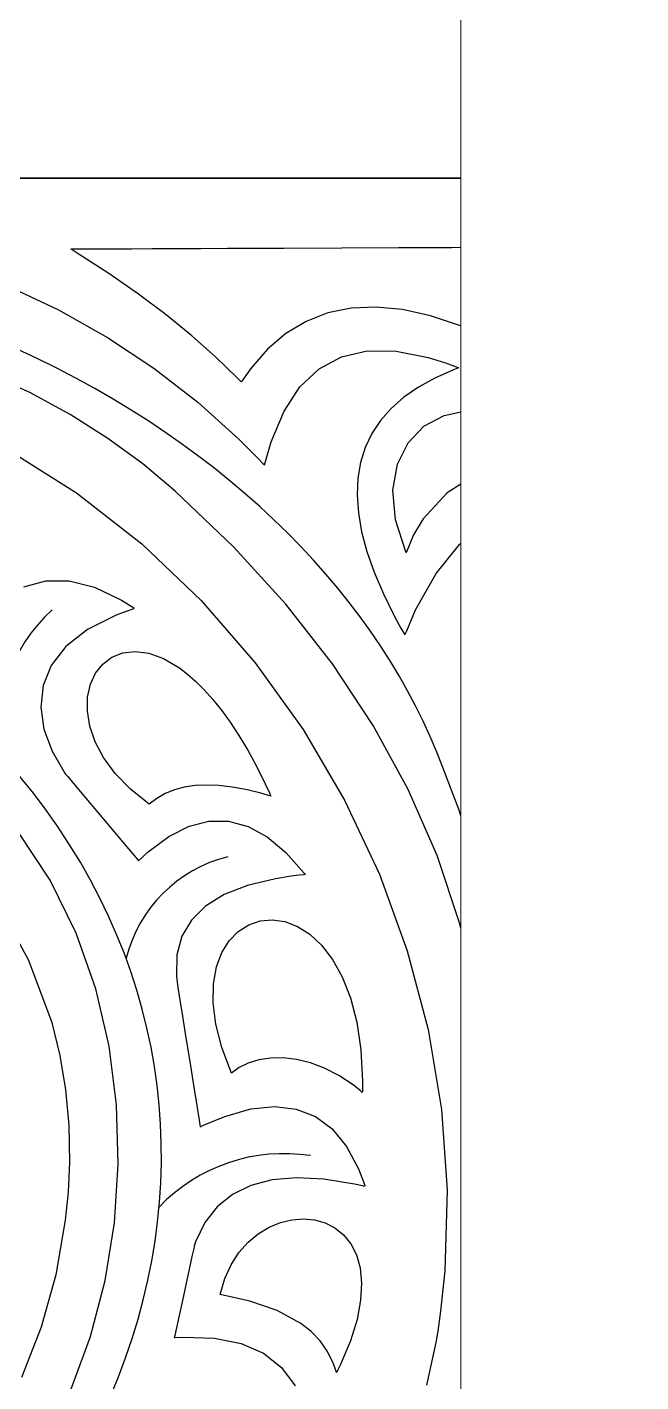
# Model space of a CAD drawing. Header units: inches. Extents: x 249 to 1192, y -18 to 440.
# Drawn here: x 610.533 to 610.787, y 237.89 to 238.452 of the extents above; entities that cross this region are included whole.
import ezdxf

# ---------------------------------------------------------------- set-up
doc = ezdxf.new("R2010")
doc.units = ezdxf.units.IN
doc.header["$MEASUREMENT"] = 0
doc.layers.add('KACA', color=141, linetype='Continuous', lineweight=30)
doc.layers.add('LANTAI', color=135, linetype='Continuous', lineweight=9)
doc.layers.add('KOLOM', color=5, linetype='Continuous')

# ---------------------------------------------------------------- blocks, each defined once
blk = doc.blocks.new('TAMPAK SAMPING KANAN')
at = {"layer": 'KACA'}
for points in [[(610.71219, 236.38919), (609.86219, 236.38919), (609.86219, 238.38919), (610.71219, 238.38919)], [(610.71219, 236.38919), (609.86219, 236.38919), (609.86219, 238.38919), (610.71219, 238.38919)], [(610.53125, 238.21995), (610.54031, 238.22243), (610.55003, 238.22242), (610.56045, 238.21979), (610.57161, 238.21442), (610.57451, 238.21263), (610.57599, 238.21167), (610.57673, 238.21117), (610.57657, 238.21077), (610.56943, 238.20817), (610.55753, 238.20215), (610.54865, 238.19515), (610.5426, 238.18736), (610.53919, 238.17895), (610.53824, 238.1701), (610.53956, 238.16098), (610.54295, 238.15177), (610.54824, 238.14265), (610.54854, 238.14229), (610.5494, 238.14128), (610.55248, 238.13762), (610.55689, 238.13237), (610.56204, 238.12624), (610.57224, 238.11411), (610.5761, 238.10952), (610.57836, 238.10684), (610.5787, 238.10644), (610.58271, 238.11013), (610.59123, 238.11648), (610.59962, 238.1207), (610.60788, 238.1228), (610.61602, 238.12276), (610.62404, 238.1206), (610.63193, 238.1163), (610.63969, 238.10987), (610.64734, 238.10132), (610.64781, 238.10071), (610.64702, 238.10059), (610.64527, 238.1004), (610.64185, 238.09998), (610.63539, 238.09896), (610.62387, 238.09616), (610.61423, 238.09238), (610.60648, 238.08761), (610.60063, 238.08185), (610.59665, 238.0751), (610.59457, 238.06736), (610.59437, 238.05864), (610.59498, 238.0539), (610.59516, 238.05293), (610.59517, 238.05288), (610.59522, 238.05257), (610.59544, 238.05117), (610.59581, 238.04884), (610.59691, 238.04198), (610.59833, 238.03306), (610.5999, 238.0232), (610.60145, 238.01348), (610.6028, 238.00501), (610.60378, 237.99887), (610.60407, 237.99702), (610.60421, 237.99617), (610.60422, 237.99613), (610.60563, 237.99681), (610.60862, 237.99816), (610.61441, 238.00047), (610.62525, 238.00356), (610.63511, 238.00458), (610.644, 238.00355), (610.65191, 238.00045), (610.65884, 237.99528), (610.66479, 237.98806), (610.66977, 237.97877), (610.67189, 237.97336), (610.67238, 237.97192), (610.67225, 237.9715), (610.67141, 237.9717), (610.66806, 237.97242), (610.65547, 237.97444), (610.64413, 237.97502), (610.63404, 237.97417), (610.6252, 237.9719), (610.61761, 237.9682), (610.61128, 237.96306), (610.60619, 237.9565), (610.60236, 237.94851), (610.60175, 237.94674), (610.60172, 237.94661), (610.60154, 237.94581), (610.6008, 237.9424), (610.59967, 237.93719), (610.59686, 237.92428), (610.59551, 237.91804), (610.5944, 237.91293), (610.59369, 237.90967), (610.59353, 237.90896), (610.59375, 237.90889), (610.59725, 237.90907), (610.61013, 237.90864), (610.6212, 237.90641), (610.63046, 237.90237), (610.63793, 237.89652), (610.64358, 237.88886)], [(610.52417, 238.34474), (610.54552, 238.33465), (610.56582, 238.32322), (610.58506, 238.31048), (610.6032, 238.29644), (610.62021, 238.28113), (610.62828, 238.27299), (610.63025, 238.27091), (610.63094, 238.27037), (610.63106, 238.27086), (610.63154, 238.27277), (610.63367, 238.28002), (610.63894, 238.29262), (610.64554, 238.30268), (610.65349, 238.31021), (610.66278, 238.3152), (610.6734, 238.31766), (610.68537, 238.31757), (610.69867, 238.31496), (610.70583, 238.3127), (610.70953, 238.31133), (610.71115, 238.31059), (610.7091, 238.3098), (610.70141, 238.3064), (610.69454, 238.3026), (610.68849, 238.29841), (610.68327, 238.29381), (610.67887, 238.28882), (610.67529, 238.28343), (610.67253, 238.27764), (610.6706, 238.27145), (610.66948, 238.26487), (610.66919, 238.25788), (610.66973, 238.2505), (610.67108, 238.24272), (610.67326, 238.23454), (610.67626, 238.22596), (610.68008, 238.21699), (610.68472, 238.20761), (610.68735, 238.20278), (610.68875, 238.20032), (610.68907, 238.19994), (610.68929, 238.20051), (610.68972, 238.20165), (610.69341, 238.21032), (610.70191, 238.22542), (610.71152, 238.23742), (610.71219, 238.238)], [(610.53125, 238.21995), (610.54031, 238.22243), (610.55003, 238.22242), (610.56045, 238.21979), (610.57161, 238.21442), (610.57451, 238.21263), (610.57599, 238.21167), (610.57673, 238.21117), (610.57657, 238.21077), (610.56943, 238.20817), (610.55753, 238.20215), (610.54865, 238.19515), (610.5426, 238.18736), (610.53919, 238.17895), (610.53824, 238.1701), (610.53956, 238.16098), (610.54295, 238.15177), (610.54824, 238.14265), (610.54854, 238.14229), (610.5494, 238.14128), (610.55248, 238.13762), (610.55689, 238.13237), (610.56204, 238.12624), (610.57224, 238.11411), (610.5761, 238.10952), (610.57836, 238.10684), (610.5787, 238.10644), (610.58271, 238.11013), (610.59123, 238.11648), (610.59962, 238.1207), (610.60788, 238.1228), (610.61602, 238.12276), (610.62404, 238.1206), (610.63193, 238.1163), (610.63969, 238.10987), (610.64734, 238.10132), (610.64781, 238.10071), (610.64702, 238.10059), (610.64527, 238.1004), (610.64185, 238.09998), (610.63539, 238.09896), (610.62387, 238.09616), (610.61423, 238.09238), (610.60648, 238.08761), (610.60063, 238.08185), (610.59665, 238.0751), (610.59457, 238.06736), (610.59437, 238.05864), (610.59498, 238.0539), (610.59516, 238.05293), (610.59517, 238.05288), (610.59522, 238.05257), (610.59544, 238.05117), (610.59581, 238.04884), (610.59691, 238.04198), (610.59833, 238.03306), (610.5999, 238.0232), (610.60145, 238.01348), (610.6028, 238.00501), (610.60378, 237.99887), (610.60407, 237.99702), (610.60421, 237.99617), (610.60422, 237.99613), (610.60563, 237.99681), (610.60862, 237.99816), (610.61441, 238.00047), (610.62525, 238.00356), (610.63511, 238.00458), (610.644, 238.00355), (610.65191, 238.00045), (610.65884, 237.99528), (610.66479, 237.98806), (610.66977, 237.97877), (610.67189, 237.97336), (610.67238, 237.97192), (610.67225, 237.9715), (610.67141, 237.9717), (610.66806, 237.97242), (610.65547, 237.97444), (610.64413, 237.97502), (610.63404, 237.97417), (610.6252, 237.9719), (610.61761, 237.9682), (610.61128, 237.96306), (610.60619, 237.9565), (610.60236, 237.94851), (610.60175, 237.94674), (610.60172, 237.94661), (610.60154, 237.94581), (610.6008, 237.9424), (610.59967, 237.93719), (610.59686, 237.92428), (610.59551, 237.91804), (610.5944, 237.91293), (610.59369, 237.90967), (610.59353, 237.90896), (610.59375, 237.90889), (610.59725, 237.90907), (610.61013, 237.90864), (610.6212, 237.90641), (610.63046, 237.90237), (610.63793, 237.89652), (610.64358, 237.88886)], [(610.52417, 238.34474), (610.54552, 238.33465), (610.56582, 238.32322), (610.58506, 238.31048), (610.6032, 238.29644), (610.62021, 238.28113), (610.62828, 238.27299), (610.63025, 238.27091), (610.63094, 238.27037), (610.63106, 238.27086), (610.63154, 238.27277), (610.63367, 238.28002), (610.63894, 238.29262), (610.64554, 238.30268), (610.65349, 238.31021), (610.66278, 238.3152), (610.6734, 238.31766), (610.68537, 238.31757), (610.69867, 238.31496), (610.70583, 238.3127), (610.70953, 238.31133), (610.71115, 238.31059), (610.7091, 238.3098), (610.70141, 238.3064), (610.69454, 238.3026), (610.68849, 238.29841), (610.68327, 238.29381), (610.67887, 238.28882), (610.67529, 238.28343), (610.67253, 238.27764), (610.6706, 238.27145), (610.66948, 238.26487), (610.66919, 238.25788), (610.66973, 238.2505), (610.67108, 238.24272), (610.67326, 238.23454), (610.67626, 238.22596), (610.68008, 238.21699), (610.68472, 238.20761), (610.68735, 238.20278), (610.68875, 238.20032), (610.68907, 238.19994), (610.68929, 238.20051), (610.68972, 238.20165), (610.69341, 238.21032), (610.70191, 238.22542), (610.71152, 238.23742), (610.71219, 238.238)], [(610.70471, 238.14501), (610.7022, 238.15145), (610.69948, 238.15785), (610.69655, 238.16422), (610.69342, 238.17055), (610.69009, 238.17683), (610.68656, 238.18307), (610.68282, 238.18926), (610.67888, 238.1954), (610.67475, 238.20148), (610.67042, 238.2075), (610.6659, 238.21346), (610.66118, 238.21935), (610.65627, 238.22518), (610.65117, 238.23093), (610.64588, 238.2366), (610.64041, 238.2422), (610.63474, 238.24771), (610.6289, 238.25314), (610.62287, 238.25848), (610.61666, 238.26373), (610.61026, 238.26888), (610.60369, 238.27393), (610.59695, 238.27888), (610.59002, 238.28373), (610.58292, 238.28847), (610.57565, 238.29309), (610.56821, 238.2976), (610.5606, 238.30199), (610.55282, 238.30627), (610.54487, 238.31041), (610.53676, 238.31443), (610.52848, 238.31832)], [(610.56712, 237.88463), (610.57038, 237.89255), (610.57337, 237.90051), (610.57608, 237.90849), (610.57852, 237.91651), (610.58069, 237.92455), (610.58258, 237.9326), (610.5842, 237.94068), (610.58555, 237.94876), (610.58662, 237.95685), (610.58741, 237.96493), (610.58793, 237.97302), (610.58818, 237.9811), (610.58815, 237.98917), (610.58785, 237.99722), (610.58727, 238.00525), (610.58641, 238.01325), (610.58529, 238.02123), (610.58388, 238.02917), (610.5822, 238.03707), (610.58024, 238.04493), (610.57801, 238.05275), (610.5755, 238.06051), (610.57271, 238.06822), (610.56965, 238.07587), (610.56631, 238.08345), (610.5627, 238.09097), (610.55881, 238.09841), (610.55464, 238.10577), (610.55019, 238.11306), (610.54547, 238.12025), (610.54047, 238.12736), (610.53519, 238.13437), (610.52963, 238.14128)], [(610.70471, 238.14501), (610.7022, 238.15145), (610.69948, 238.15785), (610.69655, 238.16422), (610.69342, 238.17055), (610.69009, 238.17683), (610.68656, 238.18307), (610.68282, 238.18926), (610.67888, 238.1954), (610.67475, 238.20148), (610.67042, 238.2075), (610.6659, 238.21346), (610.66118, 238.21935), (610.65627, 238.22518), (610.65117, 238.23093), (610.64588, 238.2366), (610.64041, 238.2422), (610.63474, 238.24771), (610.6289, 238.25314), (610.62287, 238.25848), (610.61666, 238.26373), (610.61026, 238.26888), (610.60369, 238.27393), (610.59695, 238.27888), (610.59002, 238.28373), (610.58292, 238.28847), (610.57565, 238.29309), (610.56821, 238.2976), (610.5606, 238.30199), (610.55282, 238.30627), (610.54487, 238.31041), (610.53676, 238.31443), (610.52848, 238.31832)], [(610.56712, 237.88463), (610.57038, 237.89255), (610.57337, 237.90051), (610.57608, 237.90849), (610.57852, 237.91651), (610.58069, 237.92455), (610.58258, 237.9326), (610.5842, 237.94068), (610.58555, 237.94876), (610.58662, 237.95685), (610.58741, 237.96493), (610.58793, 237.97302), (610.58818, 237.9811), (610.58815, 237.98917), (610.58785, 237.99722), (610.58727, 238.00525), (610.58641, 238.01325), (610.58529, 238.02123), (610.58388, 238.02917), (610.5822, 238.03707), (610.58024, 238.04493), (610.57801, 238.05275), (610.5755, 238.06051), (610.57271, 238.06822), (610.56965, 238.07587), (610.56631, 238.08345), (610.5627, 238.09097), (610.55881, 238.09841), (610.55464, 238.10577), (610.55019, 238.11306), (610.54547, 238.12025), (610.54047, 238.12736), (610.53519, 238.13437), (610.52963, 238.14128)], [(610.71219, 238.32792), (610.71193, 238.32803), (610.69962, 238.33213), (610.68796, 238.33472), (610.67698, 238.33578), (610.66667, 238.33533), (610.65703, 238.33335), (610.64805, 238.32985), (610.63974, 238.32484), (610.6321, 238.3183), (610.62513, 238.31024), (610.6219, 238.30564), (610.62117, 238.30478), (610.62064, 238.30533), (610.61958, 238.30643), (610.6106, 238.31521), (610.6008, 238.32392), (610.59017, 238.33258), (610.57872, 238.34118), (610.56645, 238.34971), (610.55336, 238.35819), (610.55166, 238.35925), (610.55081, 238.35977), (610.55065, 238.35988), (610.55097, 238.35988), (610.55295, 238.35989), (610.55656, 238.3599), (610.56167, 238.35992), (610.56814, 238.35995), (610.5758, 238.35998), (610.58453, 238.36002), (610.59416, 238.36006), (610.60456, 238.3601), (610.61557, 238.36015), (610.63886, 238.36024), (610.66285, 238.36034), (610.68638, 238.36044), (610.69759, 238.36048), (610.70826, 238.36052), (610.71219, 238.36054)], [(610.71219, 238.32792), (610.71193, 238.32803), (610.69962, 238.33213), (610.68796, 238.33472), (610.67698, 238.33578), (610.66667, 238.33533), (610.65703, 238.33335), (610.64805, 238.32985), (610.63974, 238.32484), (610.6321, 238.3183), (610.62513, 238.31024), (610.6219, 238.30564), (610.62117, 238.30478), (610.62064, 238.30533), (610.61958, 238.30643), (610.6106, 238.31521), (610.6008, 238.32392), (610.59017, 238.33258), (610.57872, 238.34118), (610.56645, 238.34971), (610.55336, 238.35819), (610.55166, 238.35925), (610.55081, 238.35977), (610.55065, 238.35988), (610.55097, 238.35988), (610.55295, 238.35989), (610.55656, 238.3599), (610.56167, 238.35992), (610.56814, 238.35995), (610.5758, 238.35998), (610.58453, 238.36002), (610.59416, 238.36006), (610.60456, 238.3601), (610.61557, 238.36015), (610.63886, 238.36024), (610.66285, 238.36034), (610.68638, 238.36044), (610.69759, 238.36048), (610.70826, 238.36052), (610.71219, 238.36054)], [(610.71219, 238.07843), (610.71177, 238.08021), (610.7023, 238.10854), (610.69032, 238.13596), (610.67587, 238.16246), (610.65898, 238.18804), (610.63968, 238.21271), (610.61801, 238.23646), (610.59392, 238.25955), (610.58049, 238.27081), (610.56597, 238.28137), (610.55045, 238.29122), (610.534, 238.30032), (610.49864, 238.31619)], [(610.55072, 237.88724), (610.55882, 237.90932), (610.56484, 237.93247), (610.56871, 237.95638), (610.57034, 237.98075), (610.56966, 238.00524), (610.56657, 238.02956), (610.56101, 238.05339), (610.55289, 238.07641), (610.54214, 238.09832), (610.52866, 238.11879)], [(610.52028, 238.08871), (610.5332, 238.06516), (610.54276, 238.03942), (610.54615, 238.02575), (610.54854, 238.01155), (610.54988, 237.99682), (610.55011, 237.98159), (610.54953, 237.96916), (610.5484, 237.95754), (610.5445, 237.93489), (610.53844, 237.91311), (610.53027, 237.89226)], [(610.52393, 238.27719), (610.55306, 238.25883), (610.58002, 238.23773), (610.60471, 238.21418), (610.62701, 238.18843), (610.6468, 238.16076), (610.66396, 238.13146), (610.6784, 238.10078), (610.68998, 238.06902), (610.6986, 238.03643), (610.70414, 238.00329), (610.70648, 237.96988), (610.70552, 237.93647), (610.70376, 237.91985), (610.70256, 237.91158), (610.7018, 237.90687), (610.69792, 237.88919)], [(610.71219, 238.07843), (610.71177, 238.08021), (610.7023, 238.10854), (610.69032, 238.13596), (610.67587, 238.16246), (610.65898, 238.18804), (610.63968, 238.21271), (610.61801, 238.23646), (610.59392, 238.25955), (610.58049, 238.27081), (610.56597, 238.28137), (610.55045, 238.29122), (610.534, 238.30032), (610.49864, 238.31619)], [(610.55072, 237.88724), (610.55882, 237.90932), (610.56484, 237.93247), (610.56871, 237.95638), (610.57034, 237.98075), (610.56966, 238.00524), (610.56657, 238.02956), (610.56101, 238.05339), (610.55289, 238.07641), (610.54214, 238.09832), (610.52866, 238.11879)], [(610.52028, 238.08871), (610.5332, 238.06516), (610.54276, 238.03942), (610.54615, 238.02575), (610.54854, 238.01155), (610.54988, 237.99682), (610.55011, 237.98159), (610.54953, 237.96916), (610.5484, 237.95754), (610.5445, 237.93489), (610.53844, 237.91311), (610.53027, 237.89226)], [(610.52393, 238.27719), (610.55306, 238.25883), (610.58002, 238.23773), (610.60471, 238.21418), (610.62701, 238.18843), (610.6468, 238.16076), (610.66396, 238.13146), (610.6784, 238.10078), (610.68998, 238.06902), (610.6986, 238.03643), (610.70414, 238.00329), (610.70648, 237.96988), (610.70552, 237.93647), (610.70376, 237.91985), (610.70256, 237.91158), (610.7018, 237.90687), (610.69792, 237.88919)], [(610.71219, 238.26239), (610.70652, 238.25885), (610.69648, 238.24802), (610.69259, 238.24144), (610.68953, 238.23404), (610.68512, 238.24766), (610.68405, 238.25995), (610.68591, 238.27066), (610.69031, 238.27956), (610.69686, 238.28639), (610.70518, 238.29093), (610.71219, 238.29237)], [(610.71219, 238.26239), (610.70652, 238.25885), (610.69648, 238.24802), (610.69259, 238.24144), (610.68953, 238.23404), (610.68512, 238.24766), (610.68405, 238.25995), (610.68591, 238.27066), (610.69031, 238.27956), (610.69686, 238.28639), (610.70518, 238.29093), (610.71219, 238.29237)], [(610.71219, 238.12506), (610.7114, 238.12742), (610.70471, 238.14501)], [(610.71219, 238.12506), (610.7114, 238.12742), (610.70471, 238.14501)]]:
    blk.add_lwpolyline(points, dxfattribs=at)
for points in [[(610.54292, 238.2103, 0.273524), (610.52317, 238.14779)], [(610.54292, 238.2103, 0.273524), (610.52317, 238.14779)], [(610.61566, 238.10808, 0.275428), (610.57355, 238.066)], [(610.61566, 238.10808, 0.275428), (610.57355, 238.066)], [(610.64986, 237.98423, 0.245802), (610.58724, 237.96295)], [(610.64986, 237.98423, 0.245802), (610.58724, 237.96295)]]:
    blk.add_lwpolyline(points, format="xyb", dxfattribs=at)
for points in [[(610.58318, 238.12985), (610.57535, 238.13605), (610.56906, 238.14252), (610.56421, 238.14913), (610.56072, 238.15574), (610.55852, 238.16221), (610.55752, 238.16842), (610.55764, 238.17423), (610.55879, 238.1795), (610.56091, 238.1841), (610.56389, 238.18789), (610.56767, 238.19075), (610.57217, 238.19254), (610.57729, 238.19313), (610.58296, 238.19237), (610.58909, 238.19014), (610.59561, 238.1863), (610.59899, 238.18374), (610.60244, 238.18072), (610.60594, 238.17724), (610.60948, 238.17327), (610.61306, 238.1688), (610.61667, 238.16381), (610.62029, 238.15828), (610.62391, 238.1522), (610.62753, 238.14556), (610.63114, 238.13832), (610.63293, 238.13448), (610.63337, 238.13349), (610.63351, 238.13317), (610.63346, 238.13319), (610.63325, 238.13325), (610.63245, 238.13349), (610.62928, 238.1344), (610.62318, 238.13589), (610.61742, 238.13695), (610.61198, 238.13758), (610.60688, 238.13777), (610.6021, 238.13753), (610.59766, 238.13686), (610.59354, 238.13576), (610.58975, 238.13422), (610.5863, 238.13225), (610.58318, 238.12985)], [(610.58318, 238.12985), (610.57535, 238.13605), (610.56906, 238.14252), (610.56421, 238.14913), (610.56072, 238.15574), (610.55852, 238.16221), (610.55752, 238.16842), (610.55764, 238.17423), (610.55879, 238.1795), (610.56091, 238.1841), (610.56389, 238.18789), (610.56767, 238.19075), (610.57217, 238.19254), (610.57729, 238.19313), (610.58296, 238.19237), (610.58909, 238.19014), (610.59561, 238.1863), (610.59899, 238.18374), (610.60244, 238.18072), (610.60594, 238.17724), (610.60948, 238.17327), (610.61306, 238.1688), (610.61667, 238.16381), (610.62029, 238.15828), (610.62391, 238.1522), (610.62753, 238.14556), (610.63114, 238.13832), (610.63293, 238.13448), (610.63337, 238.13349), (610.63351, 238.13317), (610.63346, 238.13319), (610.63325, 238.13325), (610.63245, 238.13349), (610.62928, 238.1344), (610.62318, 238.13589), (610.61742, 238.13695), (610.61198, 238.13758), (610.60688, 238.13777), (610.6021, 238.13753), (610.59766, 238.13686), (610.59354, 238.13576), (610.58975, 238.13422), (610.5863, 238.13225), (610.58318, 238.12985)], [(610.61715, 238.01838), (610.61319, 238.02898), (610.61073, 238.03872), (610.60964, 238.04756), (610.60978, 238.05547), (610.61102, 238.06241), (610.61323, 238.06835), (610.61627, 238.07327), (610.62001, 238.07711), (610.62431, 238.07986), (610.62904, 238.08148), (610.63407, 238.08193), (610.63927, 238.08119), (610.6445, 238.07921), (610.64962, 238.07596), (610.65451, 238.07142), (610.65902, 238.06555), (610.66304, 238.05831), (610.66641, 238.04967), (610.66902, 238.0396), (610.67072, 238.02806), (610.67138, 238.01503), (610.67137, 238.01153), (610.67136, 238.01064), (610.67129, 238.0104), (610.67112, 238.01056), (610.6704, 238.01118), (610.66752, 238.01352), (610.66167, 238.01747), (610.65576, 238.02052), (610.6499, 238.02271), (610.64416, 238.02409), (610.63863, 238.02472), (610.6334, 238.02464), (610.62855, 238.02392), (610.62416, 238.0226), (610.62033, 238.02073), (610.61715, 238.01838)], [(610.61715, 238.01838), (610.61319, 238.02898), (610.61073, 238.03872), (610.60964, 238.04756), (610.60978, 238.05547), (610.61102, 238.06241), (610.61323, 238.06835), (610.61627, 238.07327), (610.62001, 238.07711), (610.62431, 238.07986), (610.62904, 238.08148), (610.63407, 238.08193), (610.63927, 238.08119), (610.6445, 238.07921), (610.64962, 238.07596), (610.65451, 238.07142), (610.65902, 238.06555), (610.66304, 238.05831), (610.66641, 238.04967), (610.66902, 238.0396), (610.67072, 238.02806), (610.67138, 238.01503), (610.67137, 238.01153), (610.67136, 238.01064), (610.67129, 238.0104), (610.67112, 238.01056), (610.6704, 238.01118), (610.66752, 238.01352), (610.66167, 238.01747), (610.65576, 238.02052), (610.6499, 238.02271), (610.64416, 238.02409), (610.63863, 238.02472), (610.6334, 238.02464), (610.62855, 238.02392), (610.62416, 238.0226), (610.62033, 238.02073), (610.61715, 238.01838)], [(610.61257, 237.92675), (610.61443, 237.93327), (610.61704, 237.93904), (610.62028, 237.94407), (610.62405, 237.94834), (610.62824, 237.95184), (610.63273, 237.95456), (610.63742, 237.95651), (610.6422, 237.95767), (610.64696, 237.95803), (610.65159, 237.95759), (610.65597, 237.95634), (610.66, 237.95428), (610.66357, 237.95139), (610.66657, 237.94767), (610.66889, 237.94311), (610.67041, 237.93771), (610.67104, 237.93145), (610.67066, 237.92433), (610.66915, 237.91635), (610.66642, 237.90749), (610.66235, 237.89775), (610.66111, 237.89517), (610.66078, 237.89452), (610.66066, 237.89436), (610.6606, 237.89454), (610.66039, 237.89526), (610.65942, 237.89801), (610.65696, 237.90304), (610.65385, 237.90747), (610.65016, 237.91134), (610.64594, 237.91469), (610.63612, 237.92006), (610.62485, 237.92395), (610.61257, 237.92675)], [(610.61257, 237.92675), (610.61443, 237.93327), (610.61704, 237.93904), (610.62028, 237.94407), (610.62405, 237.94834), (610.62824, 237.95184), (610.63273, 237.95456), (610.63742, 237.95651), (610.6422, 237.95767), (610.64696, 237.95803), (610.65159, 237.95759), (610.65597, 237.95634), (610.66, 237.95428), (610.66357, 237.95139), (610.66657, 237.94767), (610.66889, 237.94311), (610.67041, 237.93771), (610.67104, 237.93145), (610.67066, 237.92433), (610.66915, 237.91635), (610.66642, 237.90749), (610.66235, 237.89775), (610.66111, 237.89517), (610.66078, 237.89452), (610.66066, 237.89436), (610.6606, 237.89454), (610.66039, 237.89526), (610.65942, 237.89801), (610.65696, 237.90304), (610.65385, 237.90747), (610.65016, 237.91134), (610.64594, 237.91469), (610.63612, 237.92006), (610.62485, 237.92395), (610.61257, 237.92675)]]:
    blk.add_lwpolyline(points, close=True, dxfattribs=at)
at = {"layer": 'KOLOM'}
blk.add_lwpolyline([(610.71219, 238.38919), (609.81245, 238.38919), (609.81245, 238.48919), (610.71219, 238.48919)], dxfattribs=at)
at = {"layer": 'LANTAI'}
blk.add_lwpolyline([(610.71219, 239.91756), (610.81054, 239.91756), (610.81054, 237.21112), (610.71219, 237.21112)], close=True, dxfattribs=at)

msp = doc.modelspace()

# ---------------------------------------------------------------- block references
at = {"layer": 'KOLOM'}
msp.add_blockref('TAMPAK SAMPING KANAN', (0, 0), dxfattribs=at)

doc.saveas('drawing.dxf')
